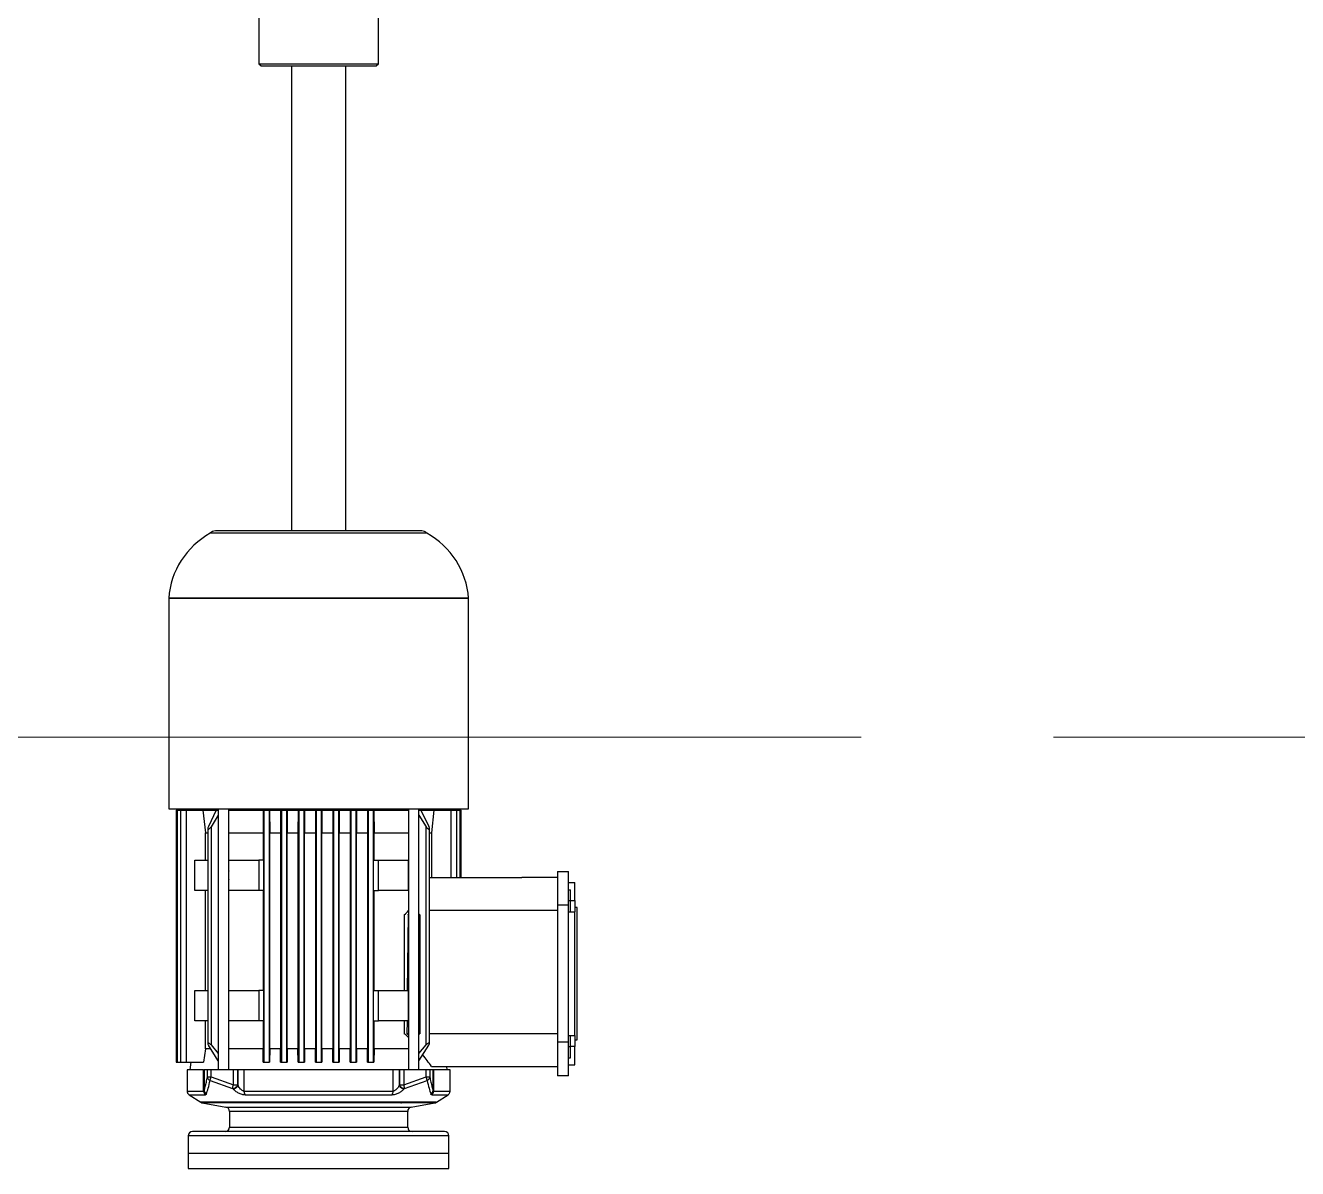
# Model space of a CAD drawing. Header units: centimetres. Extents: x 470464 to 524273, y 49611 to 59074.
# Drawn here: x 503175.6 to 503234.2, y 52565.5 to 52618.1 of the extents above; entities that cross this region are included whole.
import ezdxf

# ---------------------------------------------------------------- set-up
doc = ezdxf.new("R2010")
doc.units = ezdxf.units.CM
doc.header["$MEASUREMENT"] = 0
doc.linetypes.add('ACAD_ISO08W100', pattern=[36, 24, -3, 6, -3])
doc.linetypes.add('CHAIN', pattern=[0.3543, 0.2362, -0.0295, 0.0591, -0.0295])
doc.layers.add('Barış BABUR 23', color=1, linetype='ACAD_ISO08W100', lineweight=13)
doc.layers.add('vinç', color=7, linetype='Continuous')

# ---------------------------------------------------------------- blocks, each defined once
blk = doc.blocks.new('ytrbnjytrbtrbrervrer')
at = {"color": 2, "linetype": 'Continuous', "lineweight": 25}
for p, q in [((429416.361, 71798.591), (429416.361, 71789.991)), ((429421.861, 71789.991), (429421.861, 71798.591)), ((429416.361, 71789.991), (429416.461, 71789.891)), ((429416.361, 71789.991), (429421.861, 71789.991)), ((429416.461, 71789.891), (429421.761, 71789.891)), ((429417.861, 71789.891), (429417.861, 71768.491)), ((429420.361, 71768.491), (429420.361, 71789.891)), ((429421.761, 71789.891), (429421.861, 71789.991)), ((429424.094, 71768.38), (429414.128, 71768.38)), ((429423.861, 71768.491), (429414.361, 71768.491)), ((429426.011, 71765.388), (429412.211, 71765.388)), ((429419.111, 71765.381), (429412.211, 71765.381)), ((429412.211, 71765.381), (429412.211, 71755.691)), ((429426.011, 71765.381), (429419.111, 71765.381)), ((429426.011, 71755.691), (429426.011, 71765.381)), ((429412.211, 71755.691), (429419.111, 71755.691)), ((429412.551, 71755.641), (429412.551, 71744.031)), ((429412.551, 71755.641), (429412.6, 71755.641)), ((429412.6, 71755.641), (429412.6, 71744.031)), ((429412.6, 71755.641), (429412.751, 71755.641)), ((429412.751, 71755.641), (429412.751, 71744.031)), ((429412.751, 71755.641), (429413.012, 71755.641)), ((429413.012, 71755.641), (429413.012, 71744.031)), ((429413.012, 71755.641), (429413.788, 71755.641)), ((429413.788, 71755.641), (429413.907, 71754.588)), ((429413.788, 71755.641), (429414.395, 71755.641)), ((429414.398, 71755.641), (429414.038, 71754.888)), ((429414.398, 71755.641), (429414.496, 71755.641)), ((429414.496, 71755.691), (429414.496, 71743.691)), ((429414.976, 71743.691), (429414.976, 71755.691)), ((429414.976, 71755.641), (429416.565, 71755.641)), ((429416.565, 71755.641), (429416.561, 71754.588)), ((429416.565, 71755.641), (429416.592, 71755.641)), ((429416.592, 71755.641), (429416.592, 71744.031)), ((429416.592, 71755.641), (429416.835, 71755.641)), ((429416.835, 71755.641), (429416.835, 71744.031)), ((429416.835, 71755.641), (429416.857, 71755.641)), ((429416.857, 71755.641), (429416.861, 71754.588)), ((429416.857, 71755.641), (429417.364, 71755.641)), ((429417.364, 71755.641), (429417.36, 71754.588)), ((429417.364, 71755.641), (429417.397, 71755.641)), ((429417.397, 71755.641), (429417.397, 71744.031)), ((429417.397, 71755.641), (429417.627, 71755.641)), ((429417.627, 71755.641), (429417.627, 71744.031)), ((429417.627, 71755.641), (429417.658, 71755.641)), ((429417.658, 71755.641), (429417.662, 71754.588)), ((429417.658, 71755.641), (429418.164, 71755.641)), ((429417.861, 71755.691), (429417.861, 71755.641)), ((429418.164, 71755.641), (429418.161, 71754.588)), ((429418.164, 71755.641), (429418.197, 71755.641)), ((429418.197, 71755.641), (429418.197, 71744.031)), ((429418.197, 71755.641), (429418.427, 71755.641)), ((429418.427, 71755.641), (429418.427, 71744.031)), ((429418.427, 71755.641), (429418.458, 71755.641)), ((429418.458, 71755.641), (429418.461, 71754.588)), ((429418.458, 71755.641), (429418.965, 71755.641)), ((429418.965, 71755.641), (429418.961, 71754.588)), ((429418.965, 71755.641), (429418.996, 71755.641)), ((429418.996, 71755.641), (429418.996, 71744.031)), ((429418.996, 71755.641), (429419.226, 71755.641)), ((429419.111, 71755.691), (429426.011, 71755.691)), ((429419.226, 71755.641), (429419.226, 71744.031)), ((429419.226, 71755.641), (429419.251, 71755.641)), ((429419.251, 71755.641), (429419.257, 71755.641)), ((429419.257, 71755.641), (429419.261, 71754.588)), ((429419.257, 71755.641), (429419.764, 71755.641)), ((429419.764, 71755.641), (429419.761, 71754.588)), ((429419.764, 71755.641), (429419.795, 71755.641)), ((429419.795, 71755.641), (429419.795, 71744.031)), ((429419.795, 71755.641), (429420.025, 71755.641)), ((429420.025, 71755.641), (429420.025, 71744.031)), ((429420.025, 71755.641), (429420.058, 71755.641)), ((429420.058, 71755.641), (429420.061, 71754.588)), ((429420.058, 71755.641), (429420.564, 71755.641)), ((429420.361, 71755.641), (429420.361, 71755.691)), ((429420.564, 71755.641), (429420.56, 71754.588)), ((429420.564, 71755.641), (429420.594, 71755.641)), ((429420.594, 71755.641), (429420.594, 71744.031)), ((429420.594, 71755.641), (429420.824, 71755.641)), ((429420.824, 71755.641), (429420.824, 71744.031)), ((429420.824, 71755.641), (429420.858, 71755.641)), ((429420.858, 71755.641), (429420.862, 71754.588)), ((429420.858, 71755.641), (429421.365, 71755.641)), ((429421.365, 71755.641), (429421.361, 71754.588)), ((429421.365, 71755.641), (429421.387, 71755.641)), ((429421.387, 71755.641), (429421.387, 71744.031)), ((429421.387, 71755.641), (429421.63, 71755.641)), ((429421.63, 71755.641), (429421.63, 71744.031)), ((429421.63, 71755.641), (429421.65, 71755.641)), ((429421.65, 71755.641), (429421.657, 71755.641)), ((429421.657, 71755.641), (429421.661, 71754.588)), ((429421.657, 71755.641), (429423.246, 71755.641)), ((429423.246, 71755.691), (429423.246, 71743.691)), ((429423.726, 71743.691), (429423.726, 71755.691)), ((429423.726, 71755.641), (429423.824, 71755.641)), ((429423.824, 71755.641), (429424.184, 71754.888)), ((429423.834, 71755.641), (429424.434, 71755.641)), ((429424.315, 71754.588), (429424.434, 71755.641)), ((429424.434, 71755.641), (429425.21, 71755.641)), ((429425.21, 71752.541), (429425.21, 71755.641)), ((429425.21, 71755.641), (429425.471, 71755.641)), ((429425.471, 71752.541), (429425.471, 71755.641)), ((429425.471, 71755.641), (429425.622, 71755.641)), ((429425.622, 71752.541), (429425.622, 71755.641)), ((429425.622, 71755.641), (429425.671, 71755.641)), ((429425.671, 71752.541), (429425.671, 71755.641)), ((429414.496, 71755.404), (429414.159, 71754.873)), ((429423.726, 71755.404), (429424.063, 71754.873)), ((429413.907, 71754.588), (429414.011, 71754.588)), ((429413.907, 71753.341), (429413.907, 71754.588)), ((429414.011, 71754.801), (429414.011, 71753.341)), ((429414.159, 71754.873), (429414.159, 71744.836)), ((429414.976, 71754.588), (429416.561, 71754.588)), ((429416.561, 71754.588), (429416.561, 71753.341)), ((429416.861, 71744.646), (429416.861, 71754.588)), ((429416.861, 71754.588), (429417.36, 71754.588)), ((429417.36, 71754.588), (429417.36, 71744.646)), ((429417.662, 71744.646), (429417.662, 71754.588)), ((429417.662, 71754.588), (429418.161, 71754.588)), ((429418.161, 71754.588), (429418.161, 71744.646)), ((429418.461, 71744.646), (429418.461, 71754.588)), ((429418.461, 71754.588), (429418.961, 71754.588)), ((429418.961, 71754.588), (429418.961, 71744.646)), ((429419.261, 71744.646), (429419.261, 71754.588)), ((429419.261, 71754.588), (429419.761, 71754.588)), ((429419.761, 71754.588), (429419.761, 71744.646)), ((429420.061, 71744.646), (429420.061, 71754.588)), ((429420.061, 71754.588), (429420.56, 71754.588)), ((429420.56, 71754.588), (429420.56, 71744.646)), ((429420.862, 71744.646), (429420.862, 71754.588)), ((429420.862, 71754.588), (429421.361, 71754.588)), ((429421.361, 71754.588), (429421.361, 71744.646)), ((429421.661, 71753.341), (429421.661, 71754.588)), ((429421.661, 71754.588), (429423.246, 71754.588)), ((429424.063, 71744.836), (429424.063, 71754.873)), ((429424.211, 71744.891), (429424.211, 71754.802)), ((429424.211, 71754.588), (429424.315, 71754.588)), ((429424.315, 71752.541), (429424.315, 71754.588)), ((429413.411, 71751.941), (429413.411, 71753.341)), ((429413.411, 71753.341), (429414.004, 71753.341)), ((429414.004, 71753.341), (429414.011, 71753.341)), ((429414.011, 71753.341), (429414.011, 71751.941)), ((429414.986, 71751.941), (429414.986, 71753.341)), ((429414.986, 71753.341), (429416.349, 71753.341)), ((429416.349, 71753.341), (429416.361, 71753.341)), ((429416.361, 71753.341), (429416.361, 71751.941)), ((429416.578, 71753.341), (429416.361, 71753.341)), ((429416.578, 71753.341), (429416.578, 71751.941)), ((429421.644, 71751.941), (429421.644, 71753.341)), ((429421.644, 71753.341), (429421.861, 71753.341)), ((429421.861, 71751.941), (429421.861, 71753.341)), ((429421.861, 71753.341), (429421.873, 71753.341)), ((429421.873, 71753.341), (429423.236, 71753.341)), ((429423.236, 71753.341), (429423.236, 71751.941)), ((429414.976, 71752.845), (429414.986, 71752.83)), ((429430.111, 71752.813), (429430.611, 71752.813)), ((429430.111, 71752.813), (429430.111, 71751.263)), ((429430.611, 71751.263), (429430.611, 71752.813)), ((429414.986, 71752.453), (429414.976, 71752.437)), ((429424.211, 71752.541), (429428.461, 71752.541)), ((429430.111, 71752.541), (429428.461, 71752.541)), ((429430.611, 71752.313), (429430.911, 71752.313)), ((429430.611, 71751.973), (429430.711, 71751.973)), ((429430.711, 71751.473), (429430.711, 71751.973)), ((429430.911, 71751.473), (429430.911, 71752.313)), ((429414.004, 71751.941), (429413.411, 71751.941)), ((429413.907, 71747.341), (429413.907, 71751.941)), ((429414.011, 71751.941), (429414.004, 71751.941)), ((429414.011, 71751.941), (429414.011, 71747.341)), ((429416.349, 71751.941), (429414.986, 71751.941)), ((429416.361, 71751.941), (429416.349, 71751.941)), ((429416.578, 71751.941), (429416.361, 71751.941)), ((429416.561, 71751.941), (429416.561, 71747.341)), ((429421.644, 71751.941), (429421.861, 71751.941)), ((429421.661, 71747.341), (429421.661, 71751.941)), ((429421.873, 71751.941), (429421.861, 71751.941)), ((429423.236, 71751.941), (429421.873, 71751.941)), ((429430.611, 71751.473), (429430.711, 71751.473)), ((429430.711, 71750.963), (429430.711, 71751.473)), ((429430.711, 71751.473), (429430.911, 71751.473)), ((429430.911, 71751.473), (429430.911, 71750.963)), ((429423.054, 71750.821), (429423.054, 71747.341)), ((429423.228, 71750.821), (429423.195, 71747.341)), ((429423.246, 71750.821), (429423.228, 71750.821)), ((429423.764, 71750.821), (429423.726, 71750.846)), ((429423.726, 71750.821), (429423.764, 71750.821)), ((429423.764, 71750.821), (429423.764, 71745.35)), ((429424.211, 71751.041), (429430.111, 71751.041)), ((429430.611, 71751.263), (429430.111, 71751.263)), ((429430.111, 71751.263), (429430.111, 71744.963)), ((429430.611, 71744.963), (429430.611, 71751.263)), ((429430.611, 71750.963), (429430.911, 71750.963)), ((429431.011, 71751.163), (429430.911, 71751.163)), ((429430.911, 71745.263), (429430.911, 71750.963)), ((429431.011, 71745.063), (429431.011, 71751.163)), ((429413.411, 71745.941), (429413.411, 71747.341)), ((429413.411, 71747.341), (429414.004, 71747.341)), ((429414.004, 71747.341), (429414.011, 71747.341)), ((429414.011, 71747.341), (429414.011, 71745.941)), ((429414.986, 71745.941), (429414.986, 71747.341)), ((429414.986, 71747.341), (429416.349, 71747.341)), ((429416.349, 71747.341), (429416.361, 71747.341)), ((429416.361, 71747.341), (429416.361, 71745.941)), ((429416.578, 71747.341), (429416.361, 71747.341)), ((429416.578, 71747.341), (429416.578, 71745.941)), ((429421.644, 71745.941), (429421.644, 71747.341)), ((429421.644, 71747.341), (429421.861, 71747.341)), ((429421.861, 71745.941), (429421.861, 71747.341)), ((429421.861, 71747.341), (429421.873, 71747.341)), ((429421.873, 71747.341), (429423.236, 71747.341)), ((429423.236, 71747.341), (429423.236, 71745.941)), ((429414.004, 71745.941), (429413.411, 71745.941)), ((429413.907, 71744.646), (429413.907, 71745.941)), ((429414.011, 71745.941), (429414.004, 71745.941)), ((429414.011, 71745.941), (429414.011, 71744.891)), ((429416.349, 71745.941), (429414.986, 71745.941)), ((429416.361, 71745.941), (429416.349, 71745.941)), ((429416.578, 71745.941), (429416.361, 71745.941)), ((429416.561, 71745.941), (429416.561, 71744.646)), ((429421.644, 71745.941), (429421.861, 71745.941)), ((429421.661, 71744.646), (429421.661, 71745.941)), ((429421.873, 71745.941), (429421.861, 71745.941)), ((429423.236, 71745.941), (429421.873, 71745.941)), ((429423.054, 71745.941), (429423.054, 71745.35)), ((429423.181, 71745.941), (429423.176, 71745.35)), ((429423.246, 71745.35), (429423.176, 71745.35)), ((429423.726, 71745.327), (429423.764, 71745.35)), ((429423.764, 71745.35), (429423.726, 71745.35)), ((429430.111, 71745.341), (429424.211, 71745.341)), ((429430.611, 71744.963), (429430.111, 71744.963)), ((429430.111, 71744.963), (429430.111, 71743.413)), ((429430.611, 71745.263), (429430.911, 71745.263)), ((429430.611, 71743.413), (429430.611, 71744.963)), ((429430.711, 71744.753), (429430.711, 71745.263)), ((429430.911, 71745.263), (429430.911, 71744.753)), ((429430.911, 71745.063), (429431.011, 71745.063)), ((429413.907, 71744.646), (429413.82, 71744.031)), ((429414.142, 71744.646), (429413.907, 71744.646)), ((429414.496, 71744.093), (429414.038, 71744.824)), ((429414.159, 71744.836), (429414.496, 71744.43)), ((429416.561, 71744.646), (429414.976, 71744.646)), ((429416.564, 71744.031), (429416.561, 71744.646)), ((429416.861, 71744.646), (429416.858, 71744.031)), ((429417.36, 71744.646), (429416.861, 71744.646)), ((429417.363, 71744.031), (429417.36, 71744.646)), ((429417.662, 71744.646), (429417.659, 71744.031)), ((429418.161, 71744.646), (429417.662, 71744.646)), ((429418.163, 71744.031), (429418.161, 71744.646)), ((429418.461, 71744.646), (429418.459, 71744.031)), ((429418.961, 71744.646), (429418.461, 71744.646)), ((429418.964, 71744.031), (429418.961, 71744.646)), ((429419.261, 71744.646), (429419.258, 71744.031)), ((429419.761, 71744.646), (429419.261, 71744.646)), ((429419.763, 71744.031), (429419.761, 71744.646)), ((429420.061, 71744.646), (429420.059, 71744.031)), ((429420.56, 71744.646), (429420.061, 71744.646)), ((429420.563, 71744.031), (429420.56, 71744.646)), ((429420.862, 71744.646), (429420.859, 71744.031)), ((429421.361, 71744.646), (429420.862, 71744.646)), ((429421.364, 71744.031), (429421.361, 71744.646)), ((429421.661, 71744.646), (429421.658, 71744.031)), ((429423.246, 71744.646), (429421.661, 71744.646)), ((429423.726, 71744.43), (429424.063, 71744.836)), ((429423.726, 71744.093), (429424.184, 71744.824)), ((429430.611, 71744.753), (429430.711, 71744.753)), ((429430.711, 71744.243), (429430.711, 71744.753)), ((429430.911, 71744.753), (429430.711, 71744.753)), ((429430.911, 71743.913), (429430.911, 71744.753)), ((429412.551, 71744.031), (429412.6, 71744.031)), ((429412.6, 71744.031), (429412.751, 71744.031)), ((429412.751, 71744.031), (429413.012, 71744.031)), ((429413.012, 71744.031), (429413.82, 71744.031)), ((429413.234, 71744.031), (429413.192, 71743.691)), ((429416.564, 71744.031), (429416.592, 71744.031)), ((429416.592, 71744.031), (429416.835, 71744.031)), ((429416.835, 71744.031), (429416.858, 71744.031)), ((429417.363, 71744.031), (429417.397, 71744.031)), ((429417.397, 71744.031), (429417.627, 71744.031)), ((429417.627, 71744.031), (429417.659, 71744.031)), ((429418.163, 71744.031), (429418.197, 71744.031)), ((429418.197, 71744.031), (429418.427, 71744.031)), ((429418.427, 71744.031), (429418.459, 71744.031)), ((429418.964, 71744.031), (429418.996, 71744.031)), ((429418.996, 71744.031), (429419.226, 71744.031)), ((429419.226, 71744.031), (429419.258, 71744.031)), ((429419.763, 71744.031), (429419.795, 71744.031)), ((429419.795, 71744.031), (429420.025, 71744.031)), ((429420.025, 71744.031), (429420.059, 71744.031)), ((429420.563, 71744.031), (429420.594, 71744.031)), ((429420.594, 71744.031), (429420.824, 71744.031)), ((429420.824, 71744.031), (429420.859, 71744.031)), ((429421.364, 71744.031), (429421.387, 71744.031)), ((429421.387, 71744.031), (429421.63, 71744.031)), ((429421.63, 71744.031), (429421.658, 71744.031)), ((429424.305, 71743.841), (429430.111, 71743.841)), ((429425.03, 71743.691), (429425.011, 71743.841)), ((429430.611, 71744.243), (429430.711, 71744.243)), ((429430.611, 71743.913), (429430.911, 71743.913)), ((429413.061, 71743.691), (429413.061, 71742.709)), ((429413.819, 71743.691), (429413.061, 71743.691)), ((429413.819, 71742.709), (429413.819, 71743.691)), ((429413.819, 71743.691), (429413.843, 71743.691)), ((429413.843, 71743.691), (429413.843, 71742.733)), ((429413.997, 71743.691), (429413.843, 71743.691)), ((429413.997, 71743.357), (429413.997, 71743.691)), ((429414.161, 71743.691), (429413.997, 71743.691)), ((429413.997, 71743.357), (429414.161, 71743.357)), ((429414.117, 71743.19), (429415.155, 71742.825)), ((429414.161, 71743.357), (429414.161, 71743.691)), ((429415.188, 71743.691), (429414.161, 71743.691)), ((429414.161, 71743.357), (429415.188, 71742.992)), ((429415.188, 71742.992), (429415.188, 71743.691)), ((429415.385, 71743.691), (429415.188, 71743.691)), ((429415.385, 71743.691), (429415.385, 71742.992)), ((429415.403, 71743.691), (429415.385, 71743.691)), ((429415.403, 71742.972), (429415.403, 71743.691)), ((429415.677, 71743.691), (429415.403, 71743.691)), ((429415.677, 71743.691), (429415.677, 71742.709)), ((429422.546, 71743.691), (429415.677, 71743.691)), ((429422.546, 71742.708), (429422.546, 71743.691)), ((429422.821, 71743.691), (429422.546, 71743.691)), ((429422.821, 71743.691), (429422.821, 71742.972)), ((429422.839, 71743.691), (429422.821, 71743.691)), ((429422.839, 71743.691), (429422.839, 71742.992)), ((429423.035, 71743.691), (429422.839, 71743.691)), ((429423.035, 71743.691), (429423.035, 71742.992)), ((429424.062, 71743.691), (429423.035, 71743.691)), ((429423.035, 71742.992), (429424.062, 71743.357)), ((429423.068, 71742.825), (429424.106, 71743.189)), ((429424.062, 71743.357), (429424.062, 71743.691)), ((429424.226, 71743.691), (429424.062, 71743.691)), ((429424.062, 71743.357), (429424.226, 71743.357)), ((429424.226, 71743.691), (429424.226, 71743.357)), ((429424.38, 71743.691), (429424.226, 71743.691)), ((429424.38, 71742.732), (429424.38, 71743.691)), ((429424.38, 71743.691), (429424.405, 71743.691)), ((429424.405, 71743.691), (429424.405, 71742.708)), ((429425.161, 71743.691), (429424.405, 71743.691)), ((429425.161, 71742.708), (429425.161, 71743.691)), ((429430.611, 71743.413), (429430.111, 71743.413)), ((429415.174, 71742.804), (429415.155, 71742.825)), ((429415.188, 71742.992), (429415.188, 71742.992)), ((429415.188, 71742.992), (429415.385, 71742.992)), ((429415.385, 71742.992), (429415.385, 71742.992)), ((429415.403, 71742.972), (429415.385, 71742.992)), ((429422.839, 71742.992), (429422.821, 71742.972)), ((429422.821, 71742.972), (429422.821, 71742.972)), ((429422.84, 71742.992), (429422.839, 71742.992)), ((429422.84, 71742.992), (429423.018, 71742.992)), ((429423.018, 71742.992), (429423.035, 71742.992)), ((429423.068, 71742.825), (429423.05, 71742.805)), ((429413.159, 71742.537), (429413.687, 71742.191)), ((429413.754, 71742.163), (429414.846, 71741.97)), ((429413.781, 71742.162), (429413.767, 71742.162)), ((429419.577, 71742.162), (429419.111, 71742.162)), ((429419.112, 71742.541), (429419.631, 71742.541)), ((429423.376, 71741.97), (429424.468, 71742.163)), ((429424.537, 71742.191), (429425.071, 71742.541)), ((429414.846, 71741.97), (429423.376, 71741.97)), ((429423.211, 71741.773), (429415.011, 71741.773)), ((429415.011, 71741.773), (429415.011, 71741.041)), ((429423.211, 71741.041), (429423.211, 71741.773)), ((429415.011, 71741.041), (429423.211, 71741.041)), ((429425.111, 71740.641), (429413.111, 71740.641)), ((429413.111, 71740.641), (429413.111, 71739.841)), ((429425.111, 71739.841), (429425.111, 71740.641)), ((429413.111, 71739.841), (429413.111, 71739.141)), ((429425.111, 71739.841), (429413.111, 71739.841)), ((429425.111, 71739.141), (429425.111, 71739.841)), ((429413.111, 71739.141), (429425.111, 71739.141))]:
    blk.add_line(p, q, dxfattribs=at)
for centre, radius, start, end in [((429415.902, 71765.133), 3.7, 118.65939, 176.05005), ((429414.361, 71768.191), 0.3, 90, 140.97993), ((429423.861, 71768.191), 0.3, 39.02007, 90), ((429422.32, 71765.133), 3.7, 3.94995, 61.34061), ((429412.311, 71765.381), 0.1, 176.05005, 180), ((429425.911, 71765.381), 0.1, 0, 3.94995), ((429414.027, 71742.705), 0.208, 178.94694, 231.59826), ((429414.04, 71742.74), 0.197, 182.04423, 242.07938), ((429415.94, 71742.698), 0.263, 177.58869, 216.46539), ((429422.283, 71742.697), 0.263, 323.51992, 2.40243), ((429424.183, 71742.74), 0.197, 297.92854, 357.95637), ((429424.196, 71742.705), 0.208, 308.39122, 1.0495), ((429414.811, 71741.773), 0.2, 0, 80), ((429423.411, 71741.773), 0.2, 100, 180), ((429413.311, 71740.641), 0.2, 90, 180), ((429414.811, 71741.041), 0.2, 270, 0), ((429423.411, 71741.041), 0.2, 180, 270), ((429424.911, 71740.641), 0.2, 0, 90)]:
    blk.add_arc(centre, radius, start, end, dxfattribs=at)
for centre, major_axis, ratio, start_param, end_param in [((429419.111, 71755.194), (0, 5.963), 0.972727, 3.889188, 3.935262), ((429419.111, 71755.37), (0, 6.515), 0.88256, 3.939617, 3.944143), ((429419.111, 71741.213), (5.8, 0), 0.972727, 0.777127, 0.823201), ((429419.111, 71741.169), (0, 5.911), 0.972727, 5.480635, 5.498105), ((429419.111, 71740.251), (0, 6.348), 0.992213, 5.313641, 5.418696)]:
    blk.add_ellipse(centre, major_axis=major_axis, ratio=ratio, start_param=start_param, end_param=end_param, dxfattribs=at)
for points, knots in [([(429414.038, 71754.888), (429414.027, 71754.865), (429414.013, 71754.831), (429414.01, 71754.793), (429414.016, 71754.775), (429414.028, 71754.767), (429414.043, 71754.767), (429414.062, 71754.774), (429414.087, 71754.79), (429414.123, 71754.824), (429414.145, 71754.854), (429414.159, 71754.873)], [0, 0, 0, 0, 0.2380075, 0.3385454, 0.4400773, 0.4983884, 0.5569523, 0.6113415, 0.6899642, 0.8102874, 1, 1, 1, 1]), ([(429424.063, 71754.873), (429424.078, 71754.852), (429424.101, 71754.821), (429424.138, 71754.788), (429424.163, 71754.773), (429424.181, 71754.767), (429424.195, 71754.767), (429424.206, 71754.775), (429424.212, 71754.792), (429424.21, 71754.828), (429424.197, 71754.863), (429424.185, 71754.886), (429424.184, 71754.888)], [0, 0, 0, 0, 0.207108, 0.322242, 0.39257, 0.451198, 0.510054, 0.56449, 0.645391, 0.770334, 0.97175, 1, 1, 1, 1]), ([(429414.159, 71744.836), (429414.148, 71744.848), (429414.127, 71744.869), (429414.094, 71744.895), (429414.066, 71744.91), (429414.044, 71744.917), (429414.027, 71744.917), (429414.015, 71744.91), (429414.009, 71744.895), (429414.014, 71744.866), (429414.029, 71744.84), (429414.038, 71744.824)], [0, 0, 0, 0, 0.149117, 0.270977, 0.363316, 0.438492, 0.513943, 0.583739, 0.677146, 0.805796, 1, 1, 1, 1]), ([(429424.184, 71744.824), (429424.193, 71744.84), (429424.208, 71744.865), (429424.213, 71744.894), (429424.207, 71744.909), (429424.196, 71744.917), (429424.179, 71744.917), (429424.157, 71744.91), (429424.134, 71744.898), (429424.104, 71744.877), (429424.081, 71744.856), (429424.067, 71744.84), (429424.063, 71744.836)], [0, 0, 0, 0, 0.191345, 0.314193, 0.407949, 0.483629, 0.559606, 0.629409, 0.721829, 0.801539, 0.951203, 1, 1, 1, 1]), ([(429413.843, 71742.733), (429413.86, 71742.792), (429413.895, 71742.91), (429413.946, 71743.121), (429413.98, 71743.278), (429413.997, 71743.357)], [0, 0, 0, 0, 0.328188, 0.661234, 1, 1, 1, 1]), ([(429413.948, 71742.566), (429413.975, 71742.654), (429414.033, 71742.836), (429414.088, 71743.069), (429414.117, 71743.19)], [0, 0, 0, 0, 0.4836789, 1, 1, 1, 1]), ([(429414.045, 71743.241), (429414.031, 71743.259), (429414.005, 71743.294), (429413.999, 71743.336), (429413.997, 71743.357)], [0, 0, 0, 0, 0.50973, 1, 1, 1, 1]), ([(429414.117, 71743.19), (429414.105, 71743.196), (429414.077, 71743.209), (429414.056, 71743.23), (429414.045, 71743.241)], [0, 0, 0, 0, 0.46288, 1, 1, 1, 1]), ([(429414.117, 71743.19), (429414.118, 71743.198), (429414.119, 71743.216), (429414.128, 71743.257), (429414.143, 71743.305), (429414.155, 71743.34), (429414.161, 71743.357)], [0, 0, 0, 0, 0.245123, 0.499999, 0.754884, 1, 1, 1, 1]), ([(429424.106, 71743.189), (429424.105, 71743.198), (429424.104, 71743.216), (429424.095, 71743.257), (429424.08, 71743.306), (429424.068, 71743.34), (429424.062, 71743.357)], [0, 0, 0, 0, 0.245128, 0.5, 0.762275, 1, 1, 1, 1]), ([(429424.226, 71743.357), (429424.224, 71743.339), (429424.22, 71743.305), (429424.194, 71743.257), (429424.156, 71743.215), (429424.123, 71743.198), (429424.106, 71743.189)], [0, 0, 0, 0, 0.244939, 0.499995, 0.749892, 1, 1, 1, 1]), ([(429424.106, 71743.189), (429424.135, 71743.069), (429424.191, 71742.835), (429424.248, 71742.653), (429424.276, 71742.565)], [0, 0, 0, 0, 0.516337, 1, 1, 1, 1]), ([(429424.226, 71743.357), (429424.243, 71743.277), (429424.277, 71743.12), (429424.329, 71742.91), (429424.363, 71742.791), (429424.38, 71742.732)], [0, 0, 0, 0, 0.338731, 0.671782, 1, 1, 1, 1]), ([(429413.061, 71742.71), (429413.061, 71742.71), (429413.045, 71742.71), (429413.101, 71742.709), (429413.237, 71742.709), (429413.473, 71742.709), (429413.703, 71742.709), (429413.819, 71742.709)], [0, 0, 0, 0, 0.000222, 0.250167, 0.500111, 0.750055, 1, 1, 1, 1]), ([(429413.061, 71742.71), (429413.062, 71742.693), (429413.064, 71742.66), (429413.083, 71742.614), (429413.112, 71742.572), (429413.138, 71742.552), (429413.151, 71742.542)], [0, 0, 0, 0, 0.246129, 0.500001, 0.75386, 1, 1, 1, 1]), ([(429413.843, 71742.733), (429413.841, 71742.726), (429413.838, 71742.713), (429413.825, 71742.71), (429413.819, 71742.709)], [0, 0, 0, 0, 0.523002, 1, 1, 1, 1]), ([(429415.155, 71742.825), (429415.155, 71742.831), (429415.155, 71742.839), (429415.156, 71742.85), (429415.158, 71742.865), (429415.163, 71742.894), (429415.173, 71742.942), (429415.183, 71742.975), (429415.188, 71742.992)], [0, 0, 0, 0, 0.168648, 0.21868, 0.245849, 0.500212, 0.754585, 1, 1, 1, 1]), ([(429415.155, 71742.825), (429415.169, 71742.826), (429415.191, 71742.826), (429415.214, 71742.834), (429415.223, 71742.837)], [0, 0, 0, 0, 0.61782, 1, 1, 1, 1]), ([(429415.403, 71742.972), (429415.392, 71742.95), (429415.376, 71742.918), (429415.34, 71742.878), (429415.309, 71742.851), (429415.274, 71742.83), (429415.228, 71742.809), (429415.195, 71742.806), (429415.174, 71742.804)], [0, 0, 0, 0, 0.239212, 0.368204, 0.500001, 0.631799, 0.76079, 1, 1, 1, 1]), ([(429415.174, 71742.804), (429415.206, 71742.773), (429415.27, 71742.711), (429415.387, 71742.64), (429415.49, 71742.593), (429415.572, 71742.565), (429415.654, 71742.545), (429415.704, 71742.543), (429415.728, 71742.542)], [0, 0, 0, 0, 0.247057, 0.494955, 0.620627, 0.746447, 0.872925, 1, 1, 1, 1]), ([(429415.223, 71742.837), (429415.242, 71742.845), (429415.277, 71742.861), (429415.324, 71742.899), (429415.362, 71742.944), (429415.377, 71742.976), (429415.385, 71742.992)], [0, 0, 0, 0, 0.266354, 0.515691, 0.757306, 1, 1, 1, 1]), ([(429415.677, 71742.709), (429415.665, 71742.71), (429415.64, 71742.713), (429415.599, 71742.732), (429415.559, 71742.76), (429415.507, 71742.808), (429415.449, 71742.88), (429415.419, 71742.941), (429415.403, 71742.972)], [0, 0, 0, 0, 0.101023, 0.211895, 0.323566, 0.454667, 0.721643, 1, 1, 1, 1]), ([(429415.677, 71742.709), (429415.881, 71742.709), (429416.281, 71742.709), (429416.925, 71742.709), (429417.575, 71742.709), (429418.223, 71742.709), (429418.861, 71742.709), (429419.481, 71742.709), (429420.077, 71742.709), (429420.642, 71742.708), (429421.256, 71742.708), (429421.901, 71742.708), (429422.335, 71742.708), (429422.546, 71742.708)], [0, 0, 0, 0, 0.099066, 0.195273, 0.288622, 0.379112, 0.466743, 0.551514, 0.633426, 0.712477, 0.788669, 0.897549, 1, 1, 1, 1]), ([(429422.495, 71742.541), (429422.519, 71742.542), (429422.569, 71742.545), (429422.651, 71742.564), (429422.733, 71742.592), (429422.836, 71742.639), (429422.954, 71742.711), (429423.018, 71742.774), (429423.05, 71742.805)], [0, 0, 0, 0, 0.126203, 0.252582, 0.378485, 0.503651, 0.752395, 1, 1, 1, 1]), ([(429422.821, 71742.972), (429422.816, 71742.962), (429422.802, 71742.931), (429422.766, 71742.871), (429422.716, 71742.808), (429422.664, 71742.76), (429422.624, 71742.732), (429422.583, 71742.712), (429422.558, 71742.71), (429422.546, 71742.708)], [0, 0, 0, 0, 0.091342, 0.279173, 0.546931, 0.677729, 0.789109, 0.899452, 1, 1, 1, 1]), ([(429423.05, 71742.805), (429423.029, 71742.807), (429422.996, 71742.81), (429422.95, 71742.83), (429422.915, 71742.852), (429422.884, 71742.879), (429422.848, 71742.918), (429422.832, 71742.951), (429422.821, 71742.972)], [0, 0, 0, 0, 0.239062, 0.368004, 0.49978, 0.631588, 0.760628, 1, 1, 1, 1]), ([(429422.84, 71742.992), (429422.847, 71742.976), (429422.862, 71742.944), (429422.9, 71742.899), (429422.948, 71742.86), (429422.983, 71742.844), (429423, 71742.837)], [0, 0, 0, 0, 0.233105, 0.48435, 0.755386, 1, 1, 1, 1]), ([(429423, 71742.837), (429423.012, 71742.833), (429423.035, 71742.826), (429423.057, 71742.825), (429423.068, 71742.825)], [0, 0, 0, 0, 0.49746, 1, 1, 1, 1]), ([(429423.068, 71742.825), (429423.068, 71742.834), (429423.067, 71742.853), (429423.06, 71742.894), (429423.05, 71742.941), (429423.04, 71742.975), (429423.035, 71742.992)], [0, 0, 0, 0, 0.245509, 0.5, 0.754491, 1, 1, 1, 1]), ([(429424.405, 71742.708), (429424.398, 71742.71), (429424.386, 71742.712), (429424.382, 71742.725), (429424.38, 71742.732)], [0, 0, 0, 0, 0.4770172, 1, 1, 1, 1]), ([(429424.405, 71742.708), (429424.52, 71742.708), (429424.75, 71742.708), (429424.985, 71742.709), (429425.122, 71742.709), (429425.177, 71742.709), (429425.161, 71742.709), (429425.161, 71742.709)], [0, 0, 0, 0, 0.2499739, 0.4999483, 0.7499221, 0.9998964, 1, 1, 1, 1]), ([(429425.071, 71742.541), (429425.084, 71742.551), (429425.11, 71742.571), (429425.139, 71742.613), (429425.158, 71742.659), (429425.16, 71742.692), (429425.161, 71742.709)], [0, 0, 0, 0, 0.246129, 0.499999, 0.753872, 1, 1, 1, 1]), ([(429413.162, 71742.542), (429413.162, 71742.542), (429413.162, 71742.542), (429413.283, 71742.542), (429413.514, 71742.542), (429413.768, 71742.542), (429413.898, 71742.542)], [0, 0, 0, 0, 0.169566, 0.435675, 0.712488, 1, 1, 1, 1]), ([(429413.686, 71742.191), (429413.698, 71742.185), (429413.721, 71742.171), (429413.748, 71742.165), (429413.761, 71742.162)], [0, 0, 0, 0, 0.500035, 1, 1, 1, 1]), ([(429419.112, 71742.192), (429419.107, 71742.192), (429419.066, 71742.192), (429418.979, 71742.192), (429418.836, 71742.192), (429418.624, 71742.192), (429418.324, 71742.192), (429417.926, 71742.192), (429417.501, 71742.192), (429417.066, 71742.192), (429416.636, 71742.192), (429416.184, 71742.192), (429415.72, 71742.192), (429415.259, 71742.192), (429414.932, 71742.192), (429414.718, 71742.192), (429414.602, 71742.192), (429414.49, 71742.192), (429414.383, 71742.192), (429414.282, 71742.192), (429414.186, 71742.192), (429414.048, 71742.192), (429413.892, 71742.192), (429413.762, 71742.192), (429413.688, 71742.191), (429413.698, 71742.191), (429413.702, 71742.191)], [0, 0, 0, 0, 0.001551, 0.014679, 0.030494, 0.051958, 0.089362, 0.136805, 0.194284, 0.243987, 0.299335, 0.360327, 0.426961, 0.499236, 0.577151, 0.600463, 0.624236, 0.64847, 0.673164, 0.698321, 0.723937, 0.750015, 0.819843, 0.888338, 0.9555, 1, 1, 1, 1]), ([(429419.111, 71742.162), (429418.89, 71742.162), (429418.449, 71742.162), (429417.798, 71742.162), (429417.166, 71742.162), (429416.565, 71742.162), (429416.002, 71742.162), (429415.487, 71742.162), (429415.027, 71742.162), (429414.629, 71742.162), (429414.3, 71742.162), (429414.045, 71742.162), (429413.862, 71742.162), (429413.808, 71742.162), (429413.781, 71742.162)], [0, 0, 0, 0, 0.083347, 0.166692, 0.250035, 0.333374, 0.416711, 0.500046, 0.583378, 0.666708, 0.750034, 0.833359, 0.916681, 1, 1, 1, 1]), ([(429413.948, 71742.566), (429413.944, 71742.559), (429413.935, 71742.545), (429413.91, 71742.543), (429413.898, 71742.542)], [0, 0, 0, 0, 0.501834, 1, 1, 1, 1]), ([(429415.728, 71742.542), (429415.923, 71742.542), (429416.301, 71742.542), (429416.898, 71742.542), (429417.484, 71742.542), (429418.051, 71742.541), (429418.592, 71742.541), (429418.942, 71742.541), (429419.112, 71742.541)], [0, 0, 0, 0, 0.192168, 0.374136, 0.545905, 0.707472, 0.858837, 1, 1, 1, 1]), ([(429419.585, 71742.192), (429419.506, 71742.192), (429419.349, 71742.192), (429419.191, 71742.192), (429419.112, 71742.192)], [0, 0, 0, 0, 0.498607, 1, 1, 1, 1]), ([(429422.896, 71742.162), (429422.752, 71742.162), (429422.461, 71742.162), (429421.965, 71742.162), (429421.425, 71742.162), (429420.842, 71742.162), (429420.223, 71742.162), (429419.794, 71742.162), (429419.577, 71742.162)], [0, 0, 0, 0, 0.158383, 0.320081, 0.485093, 0.653417, 0.825053, 1, 1, 1, 1]), ([(429422.949, 71742.192), (429422.795, 71742.192), (429422.487, 71742.192), (429421.966, 71742.192), (429421.41, 71742.192), (429420.822, 71742.192), (429420.212, 71742.192), (429419.794, 71742.192), (429419.585, 71742.192)], [0, 0, 0, 0, 0.166668, 0.333335, 0.500002, 0.666669, 0.833335, 1, 1, 1, 1]), ([(429419.631, 71742.541), (429419.886, 71742.541), (429420.395, 71742.541), (429421.135, 71742.541), (429421.845, 71742.541), (429422.278, 71742.541), (429422.495, 71742.541)], [0, 0, 0, 0, 0.2500039, 0.5000054, 0.750004, 1, 1, 1, 1]), ([(429422.896, 71742.162), (429422.905, 71742.165), (429422.924, 71742.171), (429422.941, 71742.185), (429422.949, 71742.192)], [0, 0, 0, 0, 0.500015, 1, 1, 1, 1]), ([(429424.458, 71742.162), (429424.46, 71742.162), (429424.469, 71742.162), (429424.425, 71742.162), (429424.321, 71742.162), (429424.15, 71742.162), (429423.921, 71742.162), (429423.634, 71742.162), (429423.296, 71742.162), (429423.029, 71742.162), (429422.896, 71742.162)], [0, 0, 0, 0, 0.027801, 0.166682, 0.305564, 0.444448, 0.583334, 0.722221, 0.86111, 1, 1, 1, 1]), ([(429424.525, 71742.192), (429424.527, 71742.192), (429424.532, 71742.192), (429424.432, 71742.192), (429424.258, 71742.192), (429424.029, 71742.192), (429423.77, 71742.192), (429423.496, 71742.192), (429423.225, 71742.192), (429423.037, 71742.192), (429422.949, 71742.192)], [0, 0, 0, 0, 0.102951, 0.269975, 0.424046, 0.565162, 0.69332, 0.808514, 0.910741, 1, 1, 1, 1]), ([(429424.326, 71742.541), (429424.313, 71742.542), (429424.288, 71742.545), (429424.28, 71742.558), (429424.276, 71742.565)], [0, 0, 0, 0, 0.501643, 1, 1, 1, 1]), ([(429424.326, 71742.541), (429424.435, 71742.541), (429424.657, 71742.541), (429424.861, 71742.541), (429424.988, 71742.541), (429425.057, 71742.541), (429425.066, 71742.541), (429425.071, 71742.541)], [0, 0, 0, 0, 0.240642, 0.487513, 0.65562, 0.826497, 1, 1, 1, 1]), ([(429424.463, 71742.162), (429424.476, 71742.165), (429424.503, 71742.171), (429424.527, 71742.185), (429424.539, 71742.192)], [0, 0, 0, 0, 0.499994, 1, 1, 1, 1]), ([(429419.616, 71740.841), (429419.44, 71740.841), (429419.087, 71740.841), (429418.545, 71740.841), (429417.998, 71740.841), (429417.444, 71740.841), (429416.898, 71740.841), (429416.364, 71740.841), (429415.855, 71740.841), (429415.376, 71740.841), (429414.937, 71740.841), (429414.546, 71740.841), (429414.205, 71740.841), (429413.889, 71740.841), (429413.62, 71740.841), (429413.425, 71740.841), (429413.324, 71740.841), (429413.315, 71740.841), (429413.311, 71740.841)], [0, 0, 0, 0, 0.055045, 0.110092, 0.16844, 0.226794, 0.287574, 0.348359, 0.41027, 0.472511, 0.534752, 0.596663, 0.657443, 0.718228, 0.795976, 0.871602, 0.944957, 1, 1, 1, 1]), ([(429424.911, 71740.841), (429424.906, 71740.841), (429424.894, 71740.841), (429424.812, 71740.841), (429424.676, 71740.841), (429424.483, 71740.841), (429424.231, 71740.841), (429423.923, 71740.841), (429423.562, 71740.841), (429423.153, 71740.841), (429422.705, 71740.841), (429422.223, 71740.841), (429421.665, 71740.841), (429421.029, 71740.841), (429420.326, 71740.841), (429419.851, 71740.841), (429419.616, 71740.841)], [0, 0, 0, 0, 0.061859, 0.127425, 0.192997, 0.261296, 0.329601, 0.39917, 0.469111, 0.539052, 0.60862, 0.676919, 0.745224, 0.83259, 0.917573, 1, 1, 1, 1])]:
    blk.add_open_spline(points, degree=3, knots=knots, dxfattribs=at)
blk = doc.blocks.new('teyrujehkutk5rjykturjset')
at = {"layer": 'Barış BABUR 23', "color": 2, "linetype": 'CHAIN', "ltscale": 300}
blk.add_line((414541.085, 75738.588), (413333.085, 75738.588), dxfattribs=at)
at = {"layer": 'vinç', "color": 2}
blk.add_blockref('ytrbnjytrbtrbrervrer', (-15647.027, 3979.597), dxfattribs=at)
blk = doc.blocks.new('rtrtjhrkıtyurjtyrkurjt')
at = {"layer": 'vinç', "color": 2}
blk.add_blockref('teyrujehkutk5rjykturjset', (3449.374, -3989.374), dxfattribs=at)

msp = doc.modelspace()

# ---------------------------------------------------------------- block references
at = {"layer": 'vinç', "color": 2}
msp.add_blockref('rtrtjhrkıtyurjtyrkurjt', (85967.638, -19163.9), dxfattribs=at)

doc.saveas('drawing.dxf')
